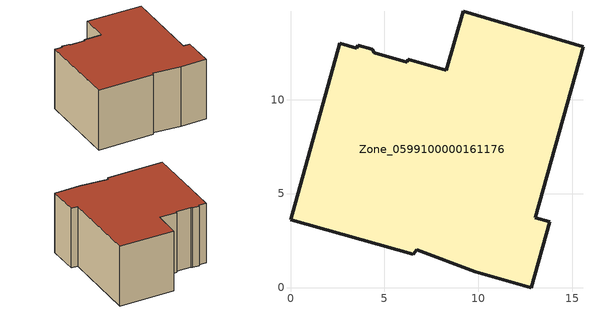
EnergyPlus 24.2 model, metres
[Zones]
Zone_0599100000161176
 floor ground (C_G): 4.34,12.68 4.46,12.48 6.21,12 6.25,12.15 8.3,11.57 9.19,14.69 15.57,12.82 13.02,3.72 13.79,3.5 12.81,0 9.84,0.83 6.71,2.02 6.53,1.76 0,3.6 2.63,12.99 3.51,12.75 3.59,12.89 z0
 wall outside (C_F): 9.84,0.83 12.81,0 13.79,3.5 13.02,3.72 15.57,12.82 9.19,14.69 8.3,11.57 6.25,12.15 6.21,12 4.46,12.48 4.34,12.68 3.59,12.89 3.51,12.75 2.63,12.99 0,3.6 6.53,1.76 6.71,2.02 9.84,0.83 z0:7.58
 roof outside (C_R): 4.46,12.48 4.34,12.68 3.59,12.89 3.51,12.75 2.63,12.99 0,3.6 6.53,1.76 6.71,2.02 9.84,0.83 12.81,0 13.79,3.5 13.02,3.72 15.57,12.82 9.19,14.69 8.3,11.57 6.25,12.15 6.21,12 z7.58
[BUILDING]
Pand.0599100000161176: North Axis=0; Terrain=City; Loads Convergence Tolerance Value=0.04; Temperature Convergence Tolerance Value=0.4; Solar Distribution=FullExterior; Maximum Number of Warmup Days=25; Minimum Number of Warmup Days=1
[Site:Location]
Rotterdam.The.Hague.AP_ZH_NLD Design_Conditions: Latitude=51.96; Longitude=4.45; Time Zone=1; Elevation=-4.5
[SITE:GROUNDTEMPERATURE:BUILDINGSURFACE]
18, 18, 18, 18, 18, 18, 18, 18, 18, 18, 18, 18
[MATERIAL] Thermal Absorptance=0.9; Solar Absorptance=0.7; Visible Absorptance=0.7
Name | Roughness | Thickness | Conductivity | Density | Specific Heat
G.D.1975-1991 | MediumSmooth | 0.15 | 0.288461 | 540 | 1210
F.D.1975-1991 | Rough | 0.3 | 0.230769 | 1920 | 840
R.D.1975-1991 | MediumRough | 0.2 | 0.153846 | 1500 | 1000
[CONSTRUCTION]
C_G: G.D.1975-1991
C_F: F.D.1975-1991
C_R: R.D.1975-1991
[ZONE]
Zone_0599100000161176: Type=1; Multiplier=1; Ceiling Height=Autocalculate; Volume=Autocalculate; Floor Area=autocalculate; Part of Total Floor Area=Yes
[ZONEINFILTRATION:DESIGNFLOWRATE]
Infil_Zone_0599100000161176: Zone or ZoneList or Space or SpaceList=Zone_0599100000161176; Schedule=AlwaysOn; Design Flow Rate Calculation Method=Flow/Area; Flow Rate per Floor Area=0.0042; Constant Term Coefficient=1; Temperature Term Coefficient=0; Velocity Term Coefficient=0; Velocity Squared Term Coefficient=0
[HVACTEMPLATE:ZONE:IDEALLOADSAIRSYSTEM]
Zone_0599100000161176: Maximum Heating Supply Air Temperature=50; Minimum Cooling Supply Air Temperature=13; Maximum Heating Supply Air Humidity Ratio=0.0156; Minimum Cooling Supply Air Humidity Ratio=0.0077; Heating Limit=NoLimit; Cooling Limit=NoLimit; Dehumidification Control Type=ConstantSensibleHeatRatio; Cooling Sensible Heat Ratio=0.7; Dehumidification Setpoint=60; Humidification Control Type=None; Humidification Setpoint=30; Outdoor Air Method=None; Outdoor Air Flow Rate per Person=0.00944; Outdoor Air Flow Rate per Zone Floor Area=0; Outdoor Air Flow Rate per Zone=0; Demand Controlled Ventilation Type=None; Outdoor Air Economizer Type=NoEconomizer; Heat Recovery Type=None; Sensible Heat Recovery Effectiveness=0.7; Latent Heat Recovery Effectiveness=0.65
[ZONECONTROL:THERMOSTAT]
ThermostatControl_Zone_0599100000161176: Zone or ZoneList=Zone_0599100000161176; Control Type Schedule=DualSetpointControlType; Control 1=Thermostat_Zone_0599100000161176; Temperature Difference Between Cutout And Setpoint=0
[THERMOSTATSETPOINT:DUALSETPOINT]
Thermostat_Zone_0599100000161176: Heating Setpoint Temperature Schedule=HeatingSetpoint_Zone_0599100000161176; Cooling Setpoint Temperature Schedule=CoolingSetpoint_Zone_0599100000161176
[SCHEDULE:COMPACT]
HeatingSetpoint_Zone_0599100000161176: Through: 12/31, For: AllDays, Until: 24:00, 21
CoolingSetpoint_Zone_0599100000161176: Through: 12/31, For: AllDays, Until: 24:00, 24
DualSetpointControlType: Through: 12/31, For: AllDays, Until: 24:00, 4
AlwaysOn: Through: 12/31, For: AllDays, Until: 24:00, 1
